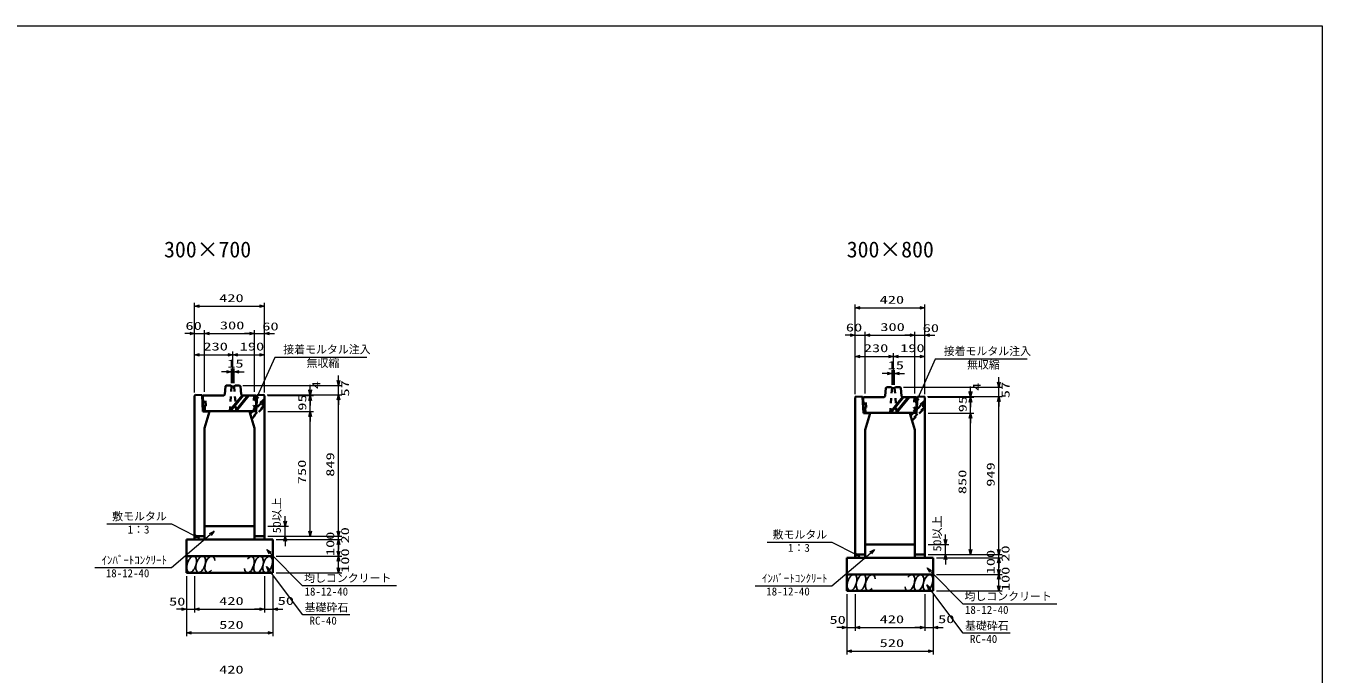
# Model space of a CAD drawing. Units: millimetres on the paper. Extents: x 15 to 1219, y 8 to 859.
# Drawn here: x 829.1 to 1218.7, y 663.7 to 858.6 of the extents above; entities that cross this region are included whole.
import ezdxf
from ezdxf.enums import TextEntityAlignment as Align

# ---------------------------------------------------------------- set-up
doc = ezdxf.new("R2010")
doc.units = ezdxf.units.MM
doc.linetypes.add('USER1', pattern=[3, 1.5, -1.5])
for name, color, linetype, lineweight in [('D-STR-DIM（寸法）', 7, 'Continuous', 13), ('D-STR-HTXT(均しCON-旗)', 7, 'Continuous', 13), ('D-STR-HTXT(基礎砕石-旗)', 7, 'Continuous', 13), ('D-STR-HTXT（旗上げ）', 7, 'Continuous', 13), ('D-STR-STRF(グリ)', 7, 'Continuous', 25), ('D-STR（構造物）', 1, 'Continuous', 35)]:
    doc.layers.add(name, color=color, linetype=linetype, lineweight=lineweight)
doc.layers.add('D-STR-TXT(文字)', color=7, linetype='Continuous')
doc.styles.add('ＭＳ ゴシック', font='')
doc.styles.get('ＭＳ ゴシック').set_extended_font_data('MS Gothic')

# ---------------------------------------------------------------- blocks, each defined once
blk = doc.blocks.new('_Open30')
at = {"color": 7, "linetype": 'Continuous', "lineweight": 13}
for p, q in [((-1, 0.2679), (0, 0)), ((0, 0), (-1, -0.2679)), ((0, 0), (-1, 0))]:
    blk.add_line(p, q, dxfattribs=at)

msp = doc.modelspace()

# ---------------------------------------------------------------- linework, layer by layer
at = {"layer": 'D-STR-DIM（寸法）', "color": 2}
for p, q in [((15.075, 858.587), (1218.693, 858.587)), ((1218.693, 858.587), (1218.693, 15.004))]:
    msp.add_line(p, q, dxfattribs=at)
at = {"layer": 'D-STR-DIM（寸法）'}
for p, q in [((879.834, 767.079), (879.834, 775.287)), ((900.834, 767.079), (900.834, 775.287)), ((881.334, 774.287), (899.334, 774.287)), ((1078.333, 766.585), (1078.333, 774.793)), ((1079.833, 773.793), (1097.833, 773.793)), ((1099.333, 766.585), (1099.333, 774.793)), ((878.334, 766.079), (876.834, 766.079)), ((879.834, 748.376), (879.834, 767.079)), ((879.834, 766.079), (882.834, 766.079)), ((882.834, 748.566), (882.834, 767.079)), ((882.834, 748.566), (882.834, 767.079)), ((884.334, 766.079), (885.834, 766.079)), ((884.334, 766.079), (896.334, 766.079)), ((896.334, 766.079), (894.834, 766.079)), ((897.834, 748.566), (897.834, 767.079)), ((897.834, 748.566), (897.834, 767.079)), ((897.834, 766.079), (900.834, 766.079)), ((900.834, 748.376), (900.834, 767.079)), ((902.334, 766.079), (903.834, 766.079)), ((1076.833, 765.585), (1075.333, 765.585)), ((1078.333, 747.882), (1078.333, 766.585)), ((1078.333, 765.585), (1081.333, 765.585)), ((1081.333, 748.073), (1081.333, 766.585)), ((1081.333, 748.073), (1081.333, 766.585)), ((1082.833, 765.585), (1084.333, 765.585)), ((1082.833, 765.585), (1094.833, 765.585)), ((1094.833, 765.585), (1093.333, 765.585)), ((1096.333, 748.073), (1096.333, 766.585)), ((1096.333, 748.073), (1096.333, 766.585)), ((1096.333, 765.585), (1099.333, 765.585)), ((1099.333, 747.882), (1099.333, 766.585)), ((1100.833, 765.585), (1102.333, 765.585)), ((879.834, 748.376), (879.834, 760.721)), ((881.334, 759.721), (889.834, 759.721)), ((891.334, 751.174), (891.334, 760.721)), ((891.334, 751.174), (891.334, 760.721)), ((892.834, 759.721), (899.334, 759.721)), ((900.834, 748.376), (900.834, 760.721)), ((1078.333, 747.882), (1078.333, 760.227)), ((1089.833, 750.68), (1089.833, 760.227)), ((1089.833, 750.68), (1089.833, 760.227)), ((1099.333, 747.882), (1099.333, 760.227)), ((1079.833, 759.227), (1088.333, 759.227)), ((1091.333, 759.227), (1097.833, 759.227)), ((889.44, 754.589), (887.94, 754.589)), ((890.94, 751.174), (890.94, 755.589)), ((890.94, 754.589), (891.727, 754.589)), ((891.727, 751.174), (891.727, 755.589)), ((893.227, 754.589), (894.727, 754.589)), ((923.036, 751.956), (923.036, 753.456)), ((1087.939, 754.095), (1086.439, 754.095)), ((1089.439, 750.68), (1089.439, 755.095)), ((1089.439, 754.095), (1090.227, 754.095)), ((1090.227, 750.68), (1090.227, 755.095)), ((1091.727, 754.095), (1093.227, 754.095)), ((1121.536, 751.462), (1121.536, 752.962)), ((894.339, 750.456), (924.036, 750.456)), ((914.538, 749.121), (914.538, 750.621)), ((914.538, 748.929), (914.538, 750.429)), ((923.036, 747.621), (923.036, 750.456)), ((1092.839, 749.962), (1122.536, 749.962)), ((1113.038, 748.627), (1113.038, 750.127)), ((1113.038, 748.435), (1113.038, 749.935)), ((1121.536, 747.127), (1121.536, 749.962)), ((901.584, 747.621), (915.538, 747.621)), ((901.779, 747.429), (915.538, 747.429)), ((901.779, 747.429), (915.538, 747.429)), ((902.584, 747.621), (924.036, 747.621)), ((902.584, 747.621), (924.036, 747.621)), ((914.538, 747.429), (914.538, 747.621)), ((914.538, 742.674), (914.538, 747.429)), ((914.538, 745.929), (914.538, 744.429)), ((923.036, 706.674), (923.036, 746.121)), ((923.036, 746.121), (923.036, 744.621)), ((1100.083, 747.127), (1114.038, 747.127)), ((1100.279, 746.935), (1114.038, 746.935)), ((1100.279, 746.935), (1114.038, 746.935)), ((1101.083, 747.127), (1122.536, 747.127)), ((1101.083, 747.127), (1122.536, 747.127)), ((1113.038, 746.935), (1113.038, 747.127)), ((1113.038, 742.18), (1113.038, 746.935)), ((1113.038, 745.435), (1113.038, 743.935)), ((1121.536, 701.18), (1121.536, 745.627)), ((1121.536, 745.627), (1121.536, 744.127)), ((901.834, 742.674), (915.538, 742.674)), ((901.834, 742.674), (915.538, 742.674)), ((914.538, 706.674), (914.538, 741.174)), ((914.538, 741.174), (914.538, 739.674)), ((1100.333, 742.18), (1114.038, 742.18)), ((1100.333, 742.18), (1114.038, 742.18)), ((1113.038, 701.18), (1113.038, 740.68)), ((1113.038, 740.68), (1113.038, 739.18)), ((907.023, 709.674), (907.023, 711.174)), ((901.834, 708.174), (908.023, 708.174)), ((901.834, 705.174), (924.036, 705.174)), ((901.834, 705.174), (915.538, 705.174)), ((901.834, 705.174), (924.036, 705.174)), ((901.834, 705.174), (908.023, 705.174)), ((907.023, 705.174), (907.023, 708.174)), ((923.036, 706.674), (923.036, 708.174)), ((923.036, 704.174), (923.036, 705.174)), ((1105.522, 704.18), (1105.522, 705.68)), ((904.334, 704.174), (924.036, 704.174)), ((904.334, 704.174), (924.036, 704.174)), ((907.023, 703.674), (907.023, 702.174)), ((923.036, 700.674), (923.036, 702.674)), ((923.036, 702.674), (923.036, 701.174)), ((1100.333, 702.68), (1106.522, 702.68)), ((1105.522, 699.68), (1105.522, 702.68)), ((1121.536, 701.18), (1121.536, 702.68)), ((904.334, 699.174), (924.036, 699.174)), ((904.334, 699.174), (924.036, 699.174)), ((923.036, 695.674), (923.036, 697.674)), ((1100.333, 699.68), (1122.536, 699.68)), ((1100.333, 699.68), (1114.038, 699.68)), ((1100.333, 699.68), (1122.536, 699.68)), ((1100.333, 699.68), (1106.522, 699.68)), ((1102.833, 698.68), (1122.536, 698.68)), ((1102.833, 698.68), (1122.536, 698.68)), ((1105.522, 698.18), (1105.522, 696.68)), ((1121.536, 698.68), (1121.536, 699.68)), ((904.334, 694.174), (924.036, 694.174)), ((1102.833, 693.68), (1122.536, 693.68)), ((1102.833, 693.68), (1122.536, 693.68)), ((1121.536, 695.18), (1121.536, 697.18)), ((1121.536, 697.18), (1121.536, 695.68)), ((877.334, 693.174), (877.334, 682.207)), ((877.334, 692.174), (877.334, 675.049)), ((879.834, 693.174), (879.834, 682.207)), ((879.834, 692.174), (879.834, 682.207)), ((900.834, 693.174), (900.834, 682.207)), ((900.834, 692.174), (900.834, 682.207)), ((903.334, 693.174), (903.334, 682.207)), ((903.334, 692.174), (903.334, 675.049)), ((1121.536, 690.18), (1121.536, 692.18)), ((1075.833, 687.68), (1075.833, 676.713)), ((1075.833, 686.68), (1075.833, 669.556)), ((1078.333, 687.68), (1078.333, 676.713)), ((1078.333, 686.68), (1078.333, 676.713)), ((1099.333, 687.68), (1099.333, 676.713)), ((1099.333, 686.68), (1099.333, 676.713)), ((1101.833, 687.68), (1101.833, 676.713)), ((1101.833, 686.68), (1101.833, 669.556)), ((1102.833, 688.68), (1122.536, 688.68)), ((875.834, 683.207), (874.334, 683.207)), ((877.334, 683.207), (879.834, 683.207)), ((881.334, 683.207), (899.334, 683.207)), ((881.334, 683.207), (882.834, 683.207)), ((899.334, 683.207), (897.834, 683.207)), ((900.834, 683.207), (903.334, 683.207)), ((904.834, 683.207), (906.334, 683.207)), ((878.834, 676.049), (901.834, 676.049)), ((1074.333, 677.713), (1072.833, 677.713)), ((1075.833, 677.713), (1078.333, 677.713)), ((1079.833, 677.713), (1097.833, 677.713)), ((1079.833, 677.713), (1081.333, 677.713)), ((1097.833, 677.713), (1096.333, 677.713)), ((1099.333, 677.713), (1101.833, 677.713)), ((1103.333, 677.713), (1104.833, 677.713)), ((1077.333, 670.556), (1100.333, 670.556))]:
    msp.add_line(p, q, dxfattribs=at)
at = {"layer": 'D-STR-HTXT(均しCON-旗)'}
for points in [[(849.841, 695.743), (872.875, 695.743), (884.532, 705.654)], [(853.395, 708.877), (872.875, 708.877), (879.918, 705.222)], [(1051.894, 703.384), (1071.375, 703.384), (1078.418, 699.729)], [(940.481, 690.226), (912.274, 690.226), (902.551, 700.043)], [(1048.341, 690.249), (1071.375, 690.249), (1083.032, 700.16)], [(1138.981, 684.732), (1110.773, 684.732), (1101.05, 694.549)]]:
    msp.add_lwpolyline(points, dxfattribs=at)
at = {"layer": 'D-STR-HTXT(基礎砕石-旗)'}
for points in [[(926.455, 681.477), (912.351, 681.477), (902.348, 694.803)], [(1124.955, 675.983), (1110.851, 675.983), (1100.847, 689.309)]]:
    msp.add_lwpolyline(points, dxfattribs=at)
at = {"layer": 'D-STR-HTXT（旗上げ）'}
for points in [[(931.555, 758.864), (903.934, 758.864), (898.667, 747.147)], [(1130.054, 758.371), (1102.433, 758.371), (1097.166, 746.654)]]:
    msp.add_lwpolyline(points, dxfattribs=at)
at = {"layer": 'D-STR-STRF(グリ)'}
for centre, major_axis in [((878.928, 696.697), (0.79, 2.421)), ((881.649, 696.697), (0.79, 2.421)), ((899.038, 696.616), (-0.771, -2.427)), ((901.759, 696.638), (-0.771, -2.427)), ((1077.428, 691.203), (0.79, 2.421)), ((1080.149, 691.203), (0.79, 2.421)), ((1097.537, 691.122), (-0.771, -2.427)), ((1100.259, 691.144), (-0.771, -2.427))]:
    msp.add_ellipse(centre, major_axis=major_axis, ratio=0.5139, dxfattribs=at)
for centre, major_axis in [((884.39, 696.697), (0.79, 2.421)), ((896.297, 696.595), (-0.771, -2.427)), ((1082.89, 691.203), (0.79, 2.421)), ((1094.797, 691.101), (-0.771, -2.427))]:
    msp.add_ellipse(centre, major_axis=major_axis, ratio=0.5139, start_param=5.3575563, end_param=10.3750652, dxfattribs=at)
at = {"layer": 'D-STR（構造物）'}
for p, q in [((889.068, 750.212), (888.86, 747.714)), ((889.339, 750.456), (889.068, 750.212)), ((890.709, 750.428), (889.339, 750.456)), ((890.94, 750.174), (890.709, 750.428)), ((891.727, 750.174), (890.94, 750.174)), ((891.959, 750.428), (891.727, 750.174)), ((893.339, 750.456), (891.959, 750.428)), ((893.61, 750.212), (893.339, 750.456)), ((893.818, 747.715), (893.61, 750.212)), ((1087.568, 749.718), (1087.36, 747.221)), ((1087.839, 749.962), (1087.568, 749.718)), ((1089.208, 749.935), (1087.839, 749.962)), ((1089.439, 749.68), (1089.208, 749.935)), ((1090.227, 749.68), (1089.439, 749.68)), ((1090.458, 749.935), (1090.227, 749.68)), ((1091.839, 749.962), (1090.458, 749.935)), ((1092.11, 749.718), (1091.839, 749.962)), ((1092.318, 747.221), (1092.11, 749.718)), ((879.834, 747.376), (880.084, 747.621)), ((879.834, 705.174), (879.834, 747.376)), ((880.084, 747.621), (882.084, 747.581)), ((882.084, 747.581), (882.334, 742.674)), ((882.247, 747.311), (882.389, 747.461)), ((882.247, 747.311), (882.489, 742.711)), ((888.589, 747.461), (882.389, 747.461)), ((888.86, 747.71), (888.589, 747.461)), ((894.089, 747.461), (890.234, 742.711)), ((894.411, 747.461), (890.556, 742.711)), ((895.828, 747.461), (891.972, 742.711)), ((896.15, 747.461), (892.294, 742.711)), ((893.818, 747.71), (894.089, 747.461)), ((894.089, 747.461), (898.289, 747.461)), ((898.431, 747.311), (898.189, 742.711)), ((898.431, 747.311), (898.289, 747.461)), ((898.584, 747.581), (898.334, 742.674)), ((900.584, 747.621), (898.584, 747.581)), ((900.834, 747.376), (900.584, 747.621)), ((900.834, 705.174), (900.834, 747.376)), ((1078.333, 746.882), (1078.583, 747.127)), ((1078.333, 699.68), (1078.333, 746.882)), ((1078.583, 747.127), (1080.583, 747.087)), ((1080.583, 747.087), (1080.833, 742.18)), ((1080.747, 746.818), (1080.889, 746.967)), ((1080.747, 746.818), (1080.989, 742.217)), ((1087.089, 746.967), (1080.889, 746.967)), ((1087.36, 747.217), (1087.089, 746.967)), ((1092.589, 746.967), (1088.733, 742.217)), ((1092.911, 746.967), (1089.055, 742.217)), ((1094.328, 746.967), (1090.472, 742.217)), ((1094.65, 746.967), (1090.794, 742.217)), ((1092.318, 747.217), (1092.589, 746.967)), ((1092.589, 746.967), (1096.789, 746.967)), ((1096.931, 746.818), (1096.689, 742.217)), ((1096.931, 746.818), (1096.789, 746.967)), ((1097.083, 747.087), (1096.833, 742.18)), ((1099.083, 747.127), (1097.083, 747.087)), ((1099.333, 746.882), (1099.083, 747.127)), ((1099.333, 699.68), (1099.333, 746.882)), ((882.334, 742.674), (884.334, 742.674)), ((882.489, 742.711), (898.189, 742.711)), ((884.334, 742.674), (882.834, 737.674)), ((896.334, 742.674), (897.834, 737.674)), ((1080.833, 742.18), (1082.833, 742.18)), ((1080.989, 742.217), (1096.689, 742.217)), ((1082.833, 742.18), (1081.333, 737.18)), ((1094.833, 742.18), (1096.333, 737.18)), ((882.834, 737.674), (882.834, 705.174)), ((897.834, 737.674), (897.834, 705.174)), ((1081.333, 737.18), (1081.333, 699.68)), ((1096.333, 737.18), (1096.333, 699.68)), ((882.834, 705.174), (879.834, 705.174)), ((879.834, 705.174), (879.834, 704.174)), ((882.834, 708.174), (897.834, 708.174)), ((882.834, 705.174), (882.834, 704.174)), ((897.834, 705.174), (900.834, 705.174)), ((897.834, 705.174), (897.834, 704.174)), ((900.834, 705.174), (900.834, 704.174)), ((877.334, 704.174), (903.334, 704.174)), ((877.334, 704.174), (877.334, 694.174)), ((903.334, 704.174), (903.334, 694.174)), ((1081.333, 702.68), (1096.333, 702.68)), ((877.334, 699.174), (903.334, 699.174)), ((1075.833, 698.68), (1101.833, 698.68)), ((1075.833, 698.68), (1075.833, 688.68)), ((1081.333, 699.68), (1078.333, 699.68)), ((1078.333, 699.68), (1078.333, 698.68)), ((1081.333, 699.68), (1081.333, 698.68)), ((1096.333, 699.68), (1099.333, 699.68)), ((1096.333, 699.68), (1096.333, 698.68)), ((1099.333, 699.68), (1099.333, 698.68)), ((1101.833, 698.68), (1101.833, 688.68)), ((877.334, 694.174), (903.334, 694.174)), ((1075.833, 693.68), (1101.833, 693.68)), ((1075.833, 688.68), (1101.833, 688.68))]:
    msp.add_line(p, q, dxfattribs=at)
at = {"layer": 'D-STR（構造物）', "linetype": 'USER1'}
for p, q in [((890.372, 742.67), (890.94, 750.174)), ((891.727, 750.174), (892.292, 742.711)), ((1088.872, 742.177), (1089.439, 749.68)), ((1090.227, 749.68), (1090.792, 742.217)), ((882.87, 744.208), (882.403, 744.339)), ((882.87, 744.208), (883.165, 744.322)), ((882.94, 742.711), (882.87, 744.208)), ((883.165, 744.322), (883.018, 747.461)), ((900.584, 746.282), (896.482, 742.18)), ((896.563, 741.911), (900.759, 746.107)), ((900.759, 744.522), (896.929, 740.691)), ((897.003, 740.446), (900.759, 744.202)), ((897.688, 747.461), (897.523, 744.326)), ((897.523, 744.326), (897.817, 744.21)), ((897.817, 744.21), (897.739, 742.711)), ((897.817, 744.21), (898.275, 744.336)), ((900.259, 744.522), (900.259, 745.607)), ((900.259, 744.522), (900.759, 744.522)), ((900.759, 746.107), (900.511, 746.355)), ((900.511, 743.93), (900.759, 744.177)), ((900.759, 744.177), (900.759, 746.107)), ((1081.664, 743.828), (1081.517, 746.967)), ((1099.083, 745.788), (1094.981, 741.686)), ((1095.062, 741.417), (1099.258, 745.613)), ((1096.188, 746.967), (1096.023, 743.832)), ((1098.758, 744.028), (1098.758, 745.113)), ((1099.258, 745.613), (1099.01, 745.861)), ((1099.258, 743.683), (1099.258, 745.613)), ((1081.369, 743.714), (1080.903, 743.846)), ((1081.369, 743.714), (1081.664, 743.828)), ((1081.439, 742.217), (1081.369, 743.714)), ((1099.258, 744.028), (1095.428, 740.197)), ((1095.502, 739.952), (1099.258, 743.708)), ((1096.023, 743.832), (1096.317, 743.716)), ((1096.317, 743.716), (1096.238, 742.217)), ((1096.317, 743.716), (1096.774, 743.842)), ((1098.758, 744.028), (1099.258, 744.028)), ((1099.01, 743.436), (1099.258, 743.683))]:
    msp.add_line(p, q, dxfattribs=at)

# ---------------------------------------------------------------- block references
at = {"layer": 'D-STR-DIM（寸法）', "xscale": 1.5, "yscale": 1.5}
for p, rotation in [((879.834, 774.287), 180), ((1078.333, 773.793), 180), ((882.834, 766.079), 180), ((882.834, 766.079), 180), ((900.834, 766.079), 180), ((1081.333, 765.585), 180), ((1081.333, 765.585), 180), ((1099.333, 765.585), 180), ((879.834, 759.721), 180), ((891.334, 759.721), 180), ((1078.333, 759.227), 180), ((1089.833, 759.227), 180), ((891.727, 754.589), 180), ((923.036, 750.456), 270), ((1090.227, 754.095), 180), ((914.538, 747.621), 270), ((914.538, 747.429), 270), ((1113.038, 747.127), 270), ((1113.038, 746.935), 270), ((1121.536, 749.962), 270), ((914.538, 747.429), 90), ((923.036, 747.621), 90), ((923.036, 747.621), 90), ((1113.038, 746.935), 90), ((1121.536, 747.127), 90), ((1121.536, 747.127), 90), ((914.538, 742.674), 90), ((914.538, 742.674), 90), ((1113.038, 742.18), 90), ((1113.038, 742.18), 90), ((907.023, 708.174), 270), ((907.023, 705.174), 90), ((914.538, 705.174), 270), ((923.036, 705.174), 270), ((923.036, 705.174), 270), ((923.036, 704.174), 90), ((923.036, 704.174), 90), ((1105.522, 702.68), 270), ((923.036, 699.174), 270), ((923.036, 699.174), 90), ((1105.522, 699.68), 90), ((1113.038, 699.68), 270), ((1121.536, 699.68), 270), ((1121.536, 699.68), 270), ((1121.536, 698.68), 90), ((1121.536, 698.68), 90), ((923.036, 694.174), 270), ((1121.536, 693.68), 270), ((1121.536, 693.68), 90), ((1121.536, 688.68), 270), ((879.834, 683.207), 180), ((879.834, 683.207), 180), ((903.334, 683.207), 180), ((1078.333, 677.713), 180), ((1078.333, 677.713), 180), ((1101.833, 677.713), 180), ((877.334, 676.049), 180), ((1075.833, 670.556), 180)]:
    msp.add_blockref('_Open30', p, dxfattribs=dict(at, rotation=rotation))
for p in [(900.834, 774.287), (1099.333, 773.793), (879.834, 766.079), (897.834, 766.079), (897.834, 766.079), (1078.333, 765.585), (1096.333, 765.585), (1096.333, 765.585), (891.334, 759.721), (900.834, 759.721), (1089.833, 759.227), (1099.333, 759.227), (890.94, 754.589), (1089.439, 754.095), (877.334, 683.207), (900.834, 683.207), (900.834, 683.207), (1075.833, 677.713), (1099.333, 677.713), (1099.333, 677.713), (903.334, 676.049), (1101.833, 670.556)]:
    msp.add_blockref('_Open30', p, dxfattribs=at)
at = {"layer": 'D-STR-HTXT(均しCON-旗)', "xscale": 1.5, "yscale": 1.5}
for p, rotation in [((881.25, 704.531), 332.57325), ((885.675, 706.626), 40.37163), ((901.495, 701.109), 134.72505), ((1084.175, 701.132), 40.37163), ((1079.749, 699.038), 332.57325), ((1099.995, 695.615), 134.72505)]:
    msp.add_blockref('_Open30', p, dxfattribs=dict(at, rotation=rotation))
at = {"layer": 'D-STR-HTXT(基礎砕石-旗)', "xscale": 1.5, "yscale": 1.5, "rotation": 126.89552}
for p in [(901.447, 696.002), (1099.947, 690.509)]:
    msp.add_blockref('_Open30', p, dxfattribs=at)
at = {"layer": 'D-STR-HTXT（旗上げ）', "xscale": 1.5, "yscale": 1.5, "rotation": 245.79582}
for p in [(898.052, 745.779), (1096.551, 745.286)]:
    msp.add_blockref('_Open30', p, dxfattribs=at)

# ---------------------------------------------------------------- texts
at = {"layer": 'D-STR-DIM（寸法）', "style": 'ＭＳ ゴシック', "width": 1.5}
for s, p in [('420', (887.209, 774.824)), ('420', (1085.708, 774.331)), ('60', (877.069, 766.472)), ('300', (887.417, 766.616)), ('60', (900.153, 766.302)), ('60', (1075.569, 765.979)), ('300', (1085.917, 766.122)), ('60', (1098.653, 765.808)), ('230', (882.459, 760.259)), ('190', (893.375, 760.259)), ('230', (1080.958, 759.765)), ('190', (1091.875, 759.765)), ('15', (889.621, 755.126)), ('15', (1088.12, 754.633)), ('50', (872.136, 683.574)), ('420', (887.209, 683.744)), ('50', (904.785, 683.781)), ('520', (887.209, 676.587)), ('50', (1070.636, 678.08)), ('420', (1085.708, 678.25)), ('50', (1103.285, 678.288)), ('520', (1085.708, 671.093)), ('420', (887.189, 663.114))]:
    msp.add_text(s, height=2.405, dxfattribs=at).set_placement(p, align=Align.BOTTOM_LEFT)
at = {"layer": 'D-STR-DIM（寸法）', "style": 'ＭＳ ゴシック'}
for s, width, p in [('4', 1.5, (918.302, 749.37)), ('57', 1.5, (926.976, 747.145)), ('4', 1.5, (1116.802, 748.876)), ('57', 1.5, (1125.476, 746.651)), ('95', 1.5, (914.095, 742.893)), ('95', 1.5, (1112.594, 742.4)), ('849', 1.5, (922.499, 723.018)), ('750', 1.5, (914.001, 720.799)), ('850', 1.5, (1112.501, 717.805)), ('949', 1.5, (1120.999, 720.024)), ('50以上', 1.1, (906.441, 706.037)), ('50以上', 1.1, (1104.941, 700.543)), ('100', 1.5, (922.499, 699.174)), ('20', 1.5, (926.951, 702.955)), ('20', 1.5, (1125.45, 697.462)), ('100', 1.5, (926.971, 694.119)), ('100', 1.5, (1120.999, 693.68)), ('100', 1.5, (1125.471, 688.625))]:
    msp.add_text(s, height=2.405, rotation=90, dxfattribs=dict(at, width=width)).set_placement(p, align=Align.BOTTOM_LEFT)
at = {"layer": 'D-STR-HTXT(均しCON-旗)', "style": 'ＭＳ ゴシック'}
for s, p in [('敷モルタル', (855.044, 709.199)), ('1：3', (859.69, 705.226)), ('敷モルタル', (1053.544, 703.705)), ('1：3', (1058.19, 699.733)), ('ｲﾝﾊﾞｰﾄｺﾝｸﾘｰﾄ', (851.843, 696.027)), ('18-12-40', (853.124, 692.092)), ('均しコンクリート', (912.721, 690.637)), ('ｲﾝﾊﾞｰﾄｺﾝｸﾘｰﾄ', (1050.343, 690.533)), ('18-12-40', (912.855, 686.575)), ('18-12-40', (1051.623, 686.598)), ('均しコンクリート', (1111.22, 685.143)), ('18-12-40', (1111.354, 681.082))]:
    msp.add_text(s, height=2.405, dxfattribs=at).set_placement(p, align=Align.BOTTOM_LEFT)
at = {"layer": 'D-STR-HTXT(基礎砕石-旗)', "style": 'ＭＳ ゴシック'}
for s, p in [('基礎砕石', (912.887, 681.811)), ('RC-40', (914.375, 677.826)), ('基礎砕石', (1111.387, 676.317)), ('RC-40', (1112.875, 672.332))]:
    msp.add_text(s, height=2.405, dxfattribs=at).set_placement(p, align=Align.BOTTOM_LEFT)
at = {"layer": 'D-STR-HTXT（旗上げ）', "style": 'ＭＳ ゴシック'}
for s, p in [('接着モルタル注入', (906.472, 759.368)), ('接着モルタル注入', (1104.971, 758.874)), ('無収縮', (913.475, 755.291)), ('無収縮', (1111.975, 754.797))]:
    msp.add_text(s, height=2.405, dxfattribs=at).set_placement(p, align=Align.BOTTOM_LEFT)
at = {"layer": 'D-STR-TXT(文字)', "style": 'ＭＳ ゴシック'}
for s, p in [('300×700', (870.629, 787.527)), ('300×800', (1075.823, 787.527))]:
    msp.add_text(s, height=4.811, dxfattribs=at).set_placement(p, align=Align.BOTTOM_LEFT)

doc.saveas('drawing.dxf')
